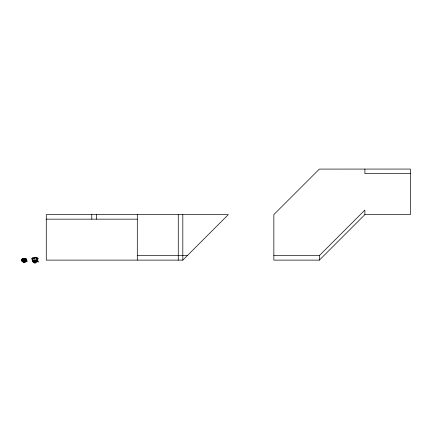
<?xml version="1.0" encoding="UTF-8"?>
<svg xmlns="http://www.w3.org/2000/svg" width="432" height="432" viewBox="0 0 432 432"><rect width="100%" height="100%" fill="white"/><g stroke="black" fill="none" stroke-linecap="round" stroke-linejoin="round"><path stroke-width="0.65" d="M33.437 261.522L33.431 261.97L32.724 260.231M35.554 262.505L35.926 261.538L35.737 260.561L34.582 260.372L34.079 261.376L34.511 262.192L35.046 262.516L35.559 262.294M36.401 261.814L35.969 260.415L34.587 259.902L33.685 260.788L33.826 262.273L34.695 262.937L35.618 262.861L36.218 262.224L36.412 261.074L35.732 260.161M33.685 260.788L33.658 261.841L34.695 262.937M22.696 261.004L23.49 261.814L23.436 262.278L25.585 261.841L26.487 259.88L25.591 258.59L23.328 258.574L21.703 259.259L22.221 260.021L24.03 259.06L23.981 259.897L23.242 260.41L23.204 261.382L24.246 261.927L25.051 261.527L25.288 260.696L24.862 259.918L23.933 259.762L23.517 260.334L23.204 261.382L24.246 261.927M25.996 259.454L26.735 259.702L26.946 261.554L26.212 261.409L23.776 262.208L23.841 261.808M23.328 258.574L22.545 260.086L22.221 260.021L22.891 259.627L23.328 258.574L22.324 259.34L22.221 260.021L23.517 260.334L23.317 259.373L23.76 259.054L23.517 260.334L22.097 261.198L21.703 259.259L24.575 258.617L26.282 258.935L26.487 259.88L24.694 260.437L23.933 259.762M36.218 262.224L36.434 261.247L35.969 260.415L35.132 259.843L34.047 260.215M37.19 260.123L36.396 261.36L36.558 261.83L38.119 258.331L36.088 257.213L34.63 257.72L34.49 258.314L33.286 258.341L33.307 259.205L32.638 257.909L31.86 258.487L32.351 260.296L33.431 261.97M36.007 261.263L35.127 262.483L34.619 262.408L34.052 261.274L34.538 260.393L35.721 260.577L36.007 261.263L35.489 260.539L34.511 260.55L34.052 261.274M33.053 260.01L32.513 261.754L33.129 260.188M23.981 259.897L23.873 261.803L25.051 261.527L24.862 259.918M23.436 262.278L25.682 261.911L26.158 260.631M26.557 260.615L26.692 260.318L26.946 261.554M33.739 261.311L33.21 262.456L33.728 261.398M23.609 262.445L22.901 261.295L21.6 260.798L22.556 259.081L22.972 259.114M37.136 260.415L37.39 260.01L37.152 260.734L35.878 261.166L35.537 260.491L38.119 258.331L35.635 257.785L36.088 257.213L36.855 257.99L35.537 257.828M24.284 259.076L24.575 258.617L26.282 258.935M25.526 260.944L24.829 261.976L26.212 261.409M34.619 262.408L35.537 260.491M33.971 258.385L34.63 257.72L32.638 257.909M182.817 260.123L228.334 214.607L46.267 214.607L46.267 260.123L182.817 260.123L182.817 214.607M273.85 255.571L319.367 255.571L364.883 210.055L364.883 214.607L319.367 260.123L273.85 260.123L273.85 214.58L319.367 169.09L410.4 169.063L410.4 214.607L364.883 214.607M36.331 261.128L37.157 260.62L36.941 260.307L37.611 259.708L38.146 262.013L36.86 260.869M32.724 260.755L33.08 260.491M22.891 259.627L21.838 260.021L22.097 261.198L23.49 261.814M23.317 259.373L24.37 259.162L24.694 260.437L25.288 260.696M34.63 257.72L31.86 258.487L32.632 260.437L34.241 261.236L34.582 260.372M24.37 259.162L23.76 259.054M34.582 262.57L35.046 262.516M21.6 260.798L22.372 260.788L22.232 261.7L23.776 262.208M410.4 173.615L364.883 173.615L364.883 169.063M46.267 219.159L137.3 219.159M137.3 255.571L187.369 255.571M26.05 259.119L24.964 259.108L24.575 258.617M35.618 262.861L34.463 262.834L33.593 261.619M24.694 260.437L26.206 260.712M23.242 260.41L24.889 260.507L24.997 261.274M35.818 258.52L37.049 259.07M32.351 260.296L32.632 260.437M35.489 262.343L34.511 260.55M26.077 259.891L26.741 260.523M24.03 259.06L24.554 259.578M36.979 260.48L38.146 262.013L36.941 260.307M26.6 260.069L26.687 260.62M319.367 255.571L319.367 260.123M178.265 214.607L178.265 260.123M137.3 214.607L137.3 260.123M96.336 214.607L96.336 219.159M91.784 214.607L91.784 219.159"/></g></svg>
